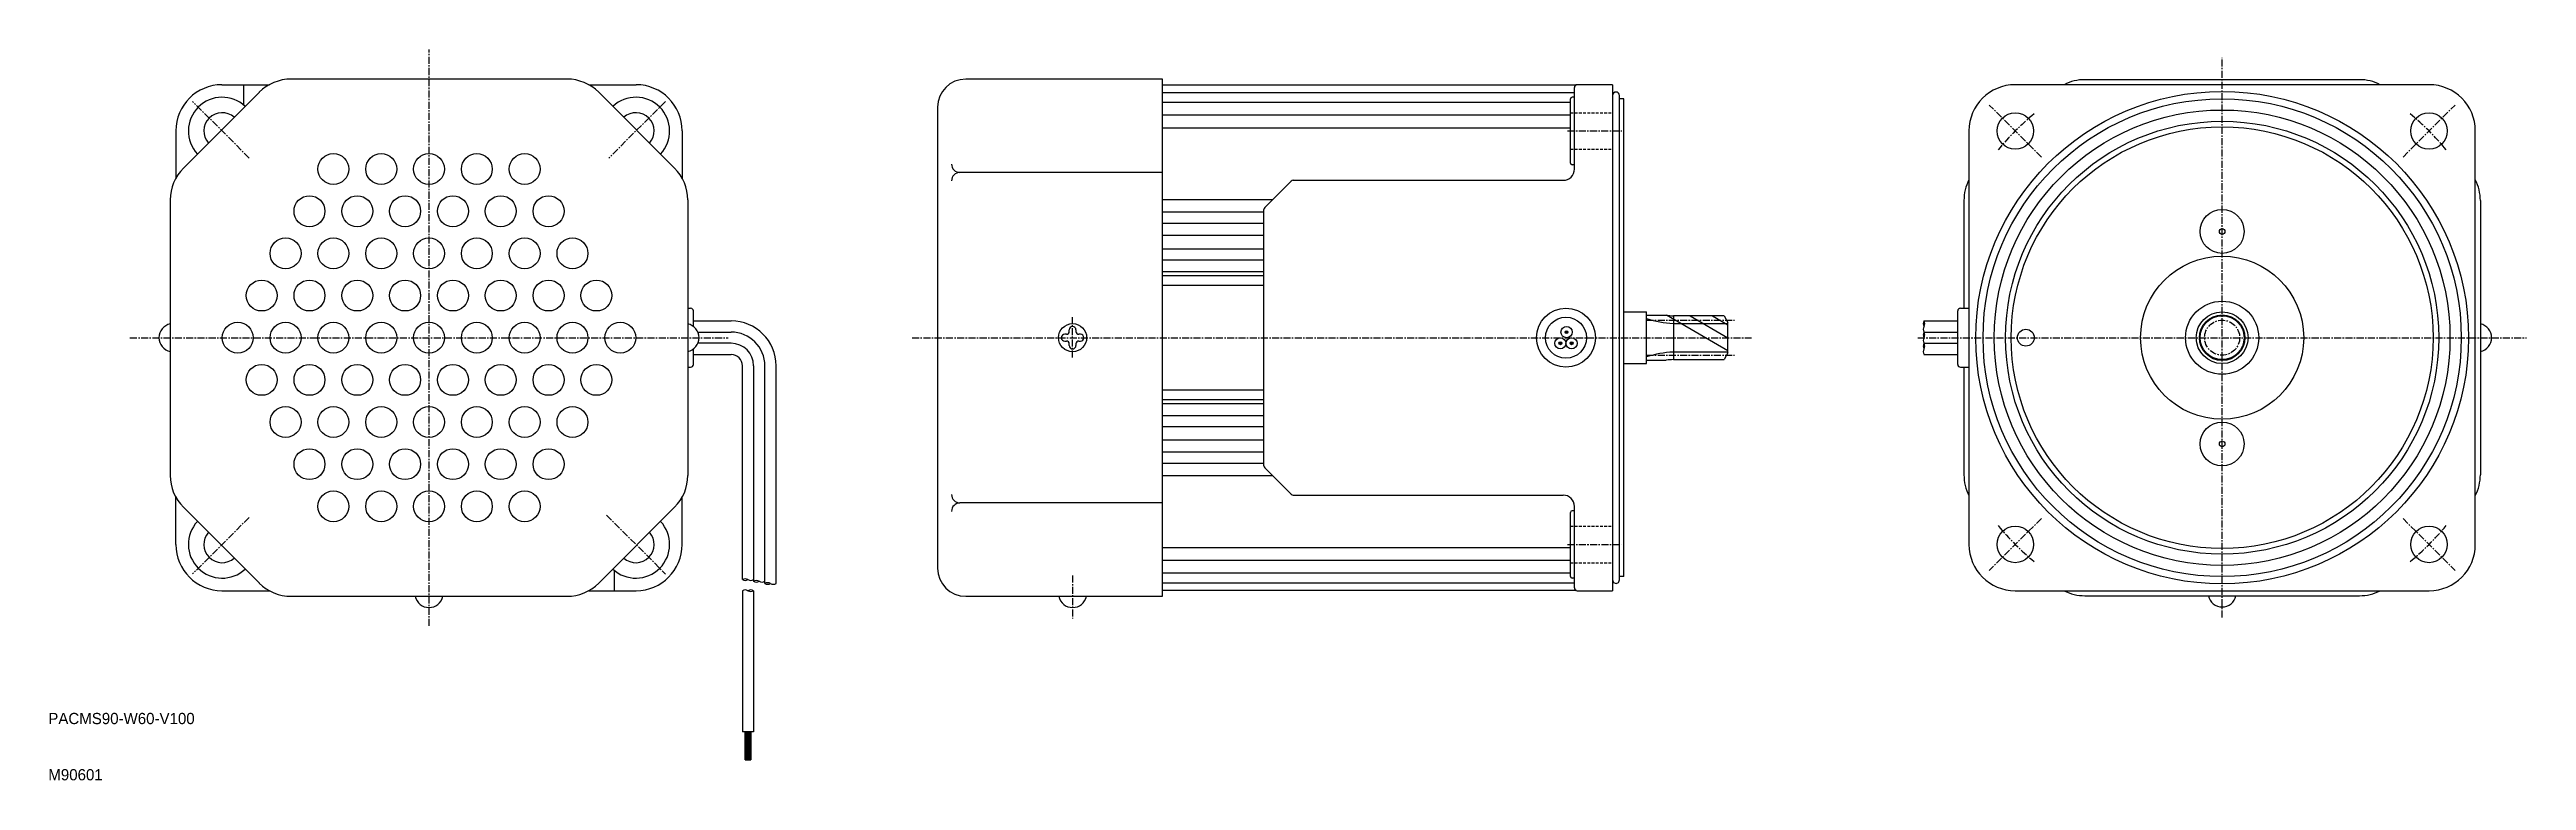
# Model space of a CAD drawing. Extents: x -265 to 175, y -46 to 84.
import ezdxf

# ---------------------------------------------------------------- set-up
doc = ezdxf.new("R2010")
doc.units = 0
doc.linetypes.add('CENTER', pattern=[2, 1.25, -0.25, 0.25, -0.25])
doc.linetypes.add('DASHED', pattern=[0.75, 0.5, -0.25])
doc.layers.get('0').update_dxf_attribs({"linetype": 'CONTINUOUS'})
doc.layers.add('CENTER', color=1, linetype='CENTER')

msp = doc.modelspace()

# ---------------------------------------------------------------- linework, layer by layer
at = {"color": 7, "linetype": 'CONTINUOUS'}
for p, q in [((-227.53, 76.65), (-241.02, 63.15)), ((-234.17, 77.99), (-225.75, 77.99)), ((-230.37, 77.99), (-230.37, 74.4)), ((-172.86, 78.99), (-221.88, 78.99)), ((-168.99, 77.99), (-160.57, 77.99)), ((-153.71, 63.15), (-167.2, 76.65)), ((-66.97, 78.99), (-101.97, 78.99)), ((-66.97, -13.01), (-66.97, 78.99)), ((-66.97, 77.97), (6.59, 77.97)), ((-66.97, 76.63), (6.23, 76.63)), ((5.53, 73.01), (5.53, 75.46)), ((6.23, 75.76), (5.83, 75.76)), ((6.23, 62.99), (6.23, 77.49)), ((13.03, 77.99), (6.73, 77.99)), ((13.03, 77.99), (13.03, -12.01)), ((14.23, -10.11), (14.23, 76.09)), ((15.03, 75.49), (14.23, 75.49)), ((15.03, -9.51), (15.03, 75.49)), ((158.17, 77.99), (84.57, 77.99)), ((145.78, 78.89), (96.97, 78.89)), ((-106.97, 73.99), (-106.97, -8.01)), ((5.53, 74.83), (-66.97, 74.83)), ((5.53, 72.57), (-66.97, 72.57)), ((5.53, 66.51), (5.53, 73.01)), ((-242.37, 69.79), (-242.37, 61.37)), ((-152.37, 69.79), (-152.37, 61.37)), ((-66.97, 70.35), (5.53, 70.35)), ((5.53, 64.06), (5.53, 66.51)), ((76.37, 69.79), (76.37, -3.81)), ((166.37, -3.81), (166.37, 69.79)), ((-66.97, 62.38), (-102.99, 62.38)), ((6.23, 63.76), (5.83, 63.76)), ((-243.37, 57.5), (-243.37, 8.48)), ((-151.37, 57.5), (-151.37, 8.48)), ((-66.97, 57.57), (-47.39, 57.57)), ((-44.12, 60.84), (-48.82, 56.14)), ((-43.76, 60.99), (4.23, 60.99)), ((75.47, 57.4), (75.47, 38.24)), ((167.27, 57.4), (167.27, 8.58)), ((-48.97, 55.3), (-66.97, 55.3)), ((-48.97, 53.28), (-66.97, 53.28)), ((-48.97, 10.2), (-48.97, 55.78)), ((-48.97, 51.15), (-66.97, 51.15)), ((-48.97, 48.76), (-66.97, 48.76)), ((-48.97, 46.81), (-66.97, 46.81)), ((-66.97, 44.74), (-48.97, 44.74)), ((-66.97, 44.07), (-48.97, 44.07)), ((-66.97, 42.31), (-48.97, 42.31)), ((-151.37, 38.24), (-150.87, 38.24)), ((-150.37, 34.99), (-150.37, 37.74)), ((-150.37, 35.99), (-143.67, 35.99)), ((15.03, 37.59), (19.03, 37.59)), ((19.03, 28.39), (19.03, 37.59)), ((19.03, 36.99), (22.55, 36.99)), ((32.83, 36.89), (23.83, 36.89)), ((23.83, 36.89), (23.83, 29.09)), ((32.83, 36.89), (33.53, 35.67)), ((33.53, 30.3), (33.53, 35.67)), ((68.37, 35.99), (74.37, 35.99)), ((74.37, 28.24), (74.37, 37.74)), ((74.87, 38.24), (76.37, 38.24)), ((-150.37, 28.24), (-150.37, 30.99)), ((-149.58, 33.99), (-143.67, 33.99)), ((-143.67, 31.99), (-149.58, 31.99)), ((-84.07, 33.59), (-84.37, 33.59)), ((-84.37, 32.39), (-84.07, 32.39)), ((-83.57, 34.09), (-83.57, 34.39)), ((-83.57, 31.59), (-83.57, 31.89)), ((-82.37, 34.39), (-82.37, 34.09)), ((-82.37, 31.89), (-82.37, 31.59)), ((-81.57, 33.59), (-81.87, 33.59)), ((-81.87, 32.39), (-81.57, 32.39)), ((68.37, 33.99), (74.37, 33.99)), ((68.37, 31.99), (74.37, 31.99)), ((-151.37, 27.74), (-150.87, 27.74)), ((-150.37, 29.99), (-143.67, 29.99)), ((-141.67, -10.05), (-141.67, 27.99)), ((-139.67, 27.99), (-139.67, -10.35)), ((-137.67, -10.72), (-137.67, 27.99)), ((-135.67, -10.72), (-135.67, 27.99)), ((15.03, 28.39), (19.03, 28.39)), ((19.03, 28.99), (22.55, 28.99)), ((23.83, 29.09), (32.83, 29.09)), ((33.53, 30.3), (32.83, 29.09)), ((68.37, 29.99), (74.37, 29.99)), ((74.87, 27.74), (76.37, 27.74)), ((75.47, 27.74), (75.47, 8.55)), ((-48.97, 23.67), (-66.97, 23.67)), ((-48.97, 21.91), (-66.97, 21.91)), ((-48.97, 21.24), (-66.97, 21.24)), ((-66.97, 19.17), (-48.97, 19.17)), ((-66.97, 17.22), (-48.97, 17.22)), ((-66.97, 14.82), (-48.97, 14.82)), ((-66.97, 12.7), (-48.97, 12.7)), ((-66.97, 10.68), (-48.97, 10.68)), ((-48.82, 9.84), (-44.12, 5.14)), ((-242.37, -3.81), (-242.37, 4.61)), ((-152.37, -3.81), (-152.37, 4.61)), ((-47.39, 8.41), (-66.97, 8.41)), ((-43.76, 4.99), (4.23, 4.99)), ((-241.02, 2.82), (-227.53, -10.67)), ((-167.2, -10.67), (-153.71, 2.82)), ((-66.97, 3.6), (-102.99, 3.6)), ((5.53, -0.53), (5.53, 1.92)), ((6.23, 2.22), (5.83, 2.22)), ((6.23, -11.51), (6.23, 2.99)), ((5.53, -4.37), (-66.97, -4.37)), ((5.53, -7.03), (5.53, -0.53)), ((-164.37, -12.01), (-164.37, -8.43)), ((-66.97, -6.59), (5.53, -6.59)), ((5.53, -9.48), (5.53, -7.03)), ((-234.17, -12.01), (-225.75, -12.01)), ((-221.88, -13.01), (-172.86, -13.01)), ((-168.99, -12.01), (-160.57, -12.01)), ((-141.67, -12.02), (-141.67, -37.11)), ((-139.67, -12.02), (-139.67, -37.11)), ((-101.97, -13.01), (-66.97, -13.01)), ((-66.97, -8.85), (5.53, -8.85)), ((6.23, -10.65), (-66.97, -10.65)), ((6.59, -11.99), (-66.97, -11.99)), ((6.23, -9.78), (5.83, -9.78)), ((6.73, -12.01), (13.03, -12.01)), ((15.03, -9.51), (14.23, -9.51)), ((84.57, -12.01), (158.17, -12.01)), ((96.97, -12.91), (145.78, -12.91)), ((-139.67, -37.11), (-141.67, -37.11)), ((-141.17, -42.11), (-141.17, -37.11)), ((-140.17, -37.11), (-140.17, -42.11)), ((-141.17, -42.11), (-140.17, -42.11)), ((-140.18, -42.11), (-140.17, -42.1))]:
    msp.add_line(p, q, dxfattribs=at)
at = {"color": 3, "linetype": 'DASHED'}
for p, q in [((5.53, 73.01), (13.03, 73.01)), ((5.53, 66.51), (13.03, 66.51)), ((5.53, -0.53), (13.03, -0.53)), ((5.53, -7.03), (13.03, -7.03))]:
    msp.add_line(p, q, dxfattribs=at)
at = {"color": 3, "linetype": 'CONTINUOUS'}
for p, q in [((33.53, 30.68), (22.61, 36.98)), ((23.83, 35.54), (33.53, 35.54)), ((26.78, 36.89), (33.53, 32.99)), ((30.78, 36.89), (33.53, 35.3)), ((33.53, 30.44), (23.83, 30.44)), ((-141.17, -37.16), (-141.12, -37.11)), ((-141.17, -37.3), (-140.98, -37.11)), ((-141.17, -37.44), (-140.84, -37.11)), ((-141.17, -37.58), (-140.7, -37.11)), ((-141.17, -37.72), (-140.56, -37.11)), ((-141.17, -37.86), (-140.42, -37.11)), ((-141.17, -38), (-140.27, -37.11)), ((-141.17, -38.15), (-140.17, -37.15)), ((-141.17, -38.29), (-140.17, -37.29)), ((-141.17, -38.43), (-140.17, -37.43)), ((-141.17, -38.57), (-140.17, -37.57)), ((-141.17, -38.71), (-140.17, -37.71)), ((-141.17, -38.85), (-140.17, -37.85)), ((-141.17, -38.99), (-140.17, -37.99)), ((-141.17, -39.14), (-140.17, -38.14)), ((-141.17, -39.28), (-140.17, -38.28)), ((-141.17, -39.42), (-140.17, -38.42)), ((-141.17, -39.56), (-140.17, -38.56)), ((-141.17, -39.7), (-140.17, -38.7)), ((-141.17, -39.84), (-140.17, -38.84)), ((-141.17, -39.98), (-140.17, -38.98)), ((-141.17, -40.13), (-140.17, -39.13)), ((-141.17, -40.27), (-140.17, -39.27)), ((-141.17, -40.41), (-140.17, -39.41)), ((-141.17, -40.55), (-140.17, -39.55)), ((-141.17, -40.69), (-140.17, -39.69)), ((-141.17, -40.83), (-140.17, -39.83)), ((-141.17, -40.97), (-140.17, -39.97)), ((-141.17, -41.12), (-140.17, -40.12)), ((-141.17, -41.26), (-140.17, -40.26)), ((-141.17, -41.4), (-140.17, -40.4)), ((-141.17, -41.54), (-140.17, -40.54)), ((-141.17, -41.68), (-140.17, -40.68)), ((-141.17, -41.82), (-140.17, -40.82)), ((-141.17, -41.96), (-140.17, -40.96)), ((-141.17, -42.11), (-140.17, -41.11)), ((-141.03, -42.11), (-140.17, -41.25)), ((-140.89, -42.11), (-140.17, -41.39)), ((-140.75, -42.11), (-140.17, -41.53)), ((-140.61, -42.11), (-140.17, -41.67)), ((-140.47, -42.11), (-140.17, -41.81)), ((-140.32, -42.11), (-140.17, -41.95))]:
    msp.add_line(p, q, dxfattribs=at)
at = {"color": 7, "linetype": 'CONTINUOUS'}
for centre, radius in [((121.37, 32.99), 43.8), ((121.37, 32.99), 42.5), ((121.37, 32.99), 40.5), ((84.6, 69.76), 3.25), ((121.37, 32.99), 38.5), ((121.37, 32.99), 37.5), ((158.14, 69.76), 3.25), ((-214.37, 62.99), 2.75), ((-205.87, 62.99), 2.75), ((-197.37, 62.99), 2.75), ((-188.87, 62.99), 2.75), ((-180.37, 62.99), 2.75), ((-218.62, 55.49), 2.75), ((-210.12, 55.49), 2.75), ((-201.62, 55.49), 2.75), ((-193.12, 55.49), 2.75), ((-184.62, 55.49), 2.75), ((-176.12, 55.49), 2.75), ((121.37, 51.89), 3.9), ((-222.87, 47.99), 2.75), ((-214.37, 47.99), 2.75), ((-205.87, 47.99), 2.75), ((-197.37, 47.99), 2.75), ((-188.87, 47.99), 2.75), ((-180.37, 47.99), 2.75), ((-171.87, 47.99), 2.75), ((121.37, 51.89), 0.5), ((121.37, 32.99), 14.5), ((-227.12, 40.49), 2.75), ((-218.62, 40.49), 2.75), ((-210.12, 40.49), 2.75), ((-201.62, 40.49), 2.75), ((-193.12, 40.49), 2.75), ((-184.62, 40.49), 2.75), ((-176.12, 40.49), 2.75), ((-167.62, 40.49), 2.75), ((-231.37, 32.99), 2.75), ((-222.87, 32.99), 2.75), ((-214.37, 32.99), 2.75), ((-205.87, 32.99), 2.75), ((-197.37, 32.99), 2.75), ((-188.87, 32.99), 2.75), ((-180.37, 32.99), 2.75), ((-171.87, 32.99), 2.75), ((-163.37, 32.99), 2.75), ((-82.97, 32.99), 2.5), ((4.73, 32.99), 5.25), ((4.73, 32.99), 3.65), ((121.37, 32.99), 6.5), ((121.37, 32.99), 4.6), ((121.37, 32.99), 4.05), ((121.37, 32.99), 3.9), ((3.73, 31.99), 1), ((3.73, 31.99), 0.25), ((3.73, 31.99), 0.2), ((3.73, 31.99), 0.15), ((3.73, 31.99), 0.1), ((4.83, 33.99), 1), ((4.83, 33.99), 0.25), ((4.83, 33.99), 0.2), ((4.83, 33.99), 0.15), ((4.83, 33.99), 0.1), ((5.73, 31.99), 1), ((5.73, 31.99), 0.25), ((5.73, 31.99), 0.2), ((5.73, 31.99), 0.15), ((5.73, 31.99), 0.1), ((86.47, 32.99), 1.5), ((-227.12, 25.49), 2.75), ((-218.62, 25.49), 2.75), ((-210.12, 25.49), 2.75), ((-201.62, 25.49), 2.75), ((-193.12, 25.49), 2.75), ((-184.62, 25.49), 2.75), ((-176.12, 25.49), 2.75), ((-167.62, 25.49), 2.75), ((-222.87, 17.99), 2.75), ((-214.37, 17.99), 2.75), ((-205.87, 17.99), 2.75), ((-197.37, 17.99), 2.75), ((-188.87, 17.99), 2.75), ((-180.37, 17.99), 2.75), ((-171.87, 17.99), 2.75), ((121.37, 14.09), 3.9), ((-218.62, 10.49), 2.75), ((-210.12, 10.49), 2.75), ((-201.62, 10.49), 2.75), ((-193.12, 10.49), 2.75), ((-184.62, 10.49), 2.75), ((-176.12, 10.49), 2.75), ((121.37, 14.09), 0.5), ((-214.37, 2.99), 2.75), ((-205.87, 2.99), 2.75), ((-197.37, 2.99), 2.75), ((-188.87, 2.99), 2.75), ((-180.37, 2.99), 2.75), ((84.6, -3.78), 3.25), ((158.14, -3.78), 3.25)]:
    msp.add_circle(centre, radius, dxfattribs=at)
for centre, radius, start, end in [((-234.17, 69.79), 8.2, 90, 180), ((-234.14, 69.76), 6, 46.911, 223.089), ((-221.88, 70.99), 8, 90, 135), ((-172.86, 70.99), 8, 45, 90), ((-160.6, 69.76), 6, 316.911, 133.089), ((-160.57, 69.79), 8.2, 0, 90), ((-101.97, 73.99), 5, 89.9989, 179.9989), ((5.83, 75.46), 0.3, 90, 180), ((6.73, 77.49), 0.5, 90, 180), ((13.63, 76.09), 0.6, 0, 180), ((84.57, 69.79), 8.2, 90, 180), ((96.97, 70.89), 8, 90, 117.4392), ((145.78, 70.89), 8, 62.5608, 90), ((158.17, 69.79), 8.2, 0, 90), ((-234.14, 69.76), 3.25, 48.5295, 221.4705), ((-160.6, 69.76), 3.25, 318.5295, 131.4705), ((-235.37, 57.5), 8, 135, 180), ((-159.37, 57.5), 8, 0, 45), ((-102.99, 63.88), 1.5, 180, 270), ((-102.99, 60.88), 1.5, 90, 180), ((4.23, 62.99), 2, 270, 0), ((5.83, 64.06), 0.3, 180, 270), ((-43.76, 60.49), 0.5, 90, 135), ((83.47, 57.4), 8, 152.5607, 180), ((159.27, 57.4), 8, 0, 27.439), ((-48.47, 55.78), 0.5, 135, 180), ((-242.87, 32.99), 2.5, 101.5374, 258.4631), ((-151.87, 32.99), 2.5, 281.5369, 78.4626), ((-150.87, 37.74), 0.5, 0, 90), ((-143.67, 27.99), 8, 0, 90), ((24.62, 54.71), 17.84, 263.3489, 267.4587), ((69.24, 35.49), 1, 150, 210), ((67.51, 35.49), 1, 330, 30), ((74.87, 37.74), 0.5, 90, 180), ((166.77, 32.99), 2.5, 281.5369, 78.4631), ((-143.67, 27.99), 6, 0, 90), ((-143.67, 27.99), 4, 0, 90), ((-84.37, 32.99), 0.6, 90, 270), ((-84.07, 34.09), 0.5, 270, 0), ((-84.07, 31.89), 0.5, 0, 90), ((-82.97, 34.39), 0.6, 0, 180), ((-82.97, 31.59), 0.6, 180, 0), ((-81.87, 34.09), 0.5, 180, 270), ((-81.87, 31.89), 0.5, 90, 180), ((-81.57, 32.99), 0.6, 270, 90), ((69.24, 34.49), 1, 150, 210), ((69.24, 33.49), 1, 150, 210), ((69.24, 32.49), 1, 150, 210), ((69.24, 31.49), 1, 150, 210), ((69.24, 30.49), 1, 150, 210), ((67.51, 33.49), 1, 330, 30), ((67.51, 31.49), 1, 330, 30), ((-150.87, 28.24), 0.5, 270, 0), ((-143.67, 27.99), 2, 0, 90), ((24.62, 11.27), 17.84, 92.5413, 96.6511), ((74.87, 28.24), 0.5, 180, 270), ((-48.47, 10.2), 0.5, 180, 225), ((-235.37, 8.48), 8, 180, 225), ((-159.37, 8.48), 8, 315, 0), ((-102.99, 5.1), 1.5, 180, 270), ((-43.76, 5.49), 0.5, 225, 270), ((4.23, 2.99), 2, 0, 90), ((83.47, 8.58), 8, 180, 207.439), ((159.27, 8.58), 8, 332.561, 0), ((-234.14, -3.78), 6, 136.911, 313.089), ((-160.6, -3.78), 6, 226.911, 43.089), ((-102.99, 2.1), 1.5, 90, 180), ((5.83, 1.92), 0.3, 90, 180), ((-234.17, -3.81), 8.2, 180, 270), ((-234.14, -3.78), 3.25, 138.5295, 311.4705), ((-160.6, -3.78), 3.25, 228.5295, 41.4705), ((-160.57, -3.81), 8.2, 270, 0), ((84.57, -3.81), 8.2, 180, 270), ((158.17, -3.81), 8.2, 270, 0), ((-101.97, -8.01), 5, 180, 270), ((-221.88, -5.01), 8, 225, 270), ((-197.37, -12.51), 2.5, 191.5369, 348.4631), ((-172.86, -5.01), 8, 270, 315), ((-141.17, -10.91), 1, 60.0042, 120.0057), ((-141.17, -9.18), 1, 239.9993, 300.0007), ((-141.17, -12.89), 1, 59.9993, 120.0007), ((-140.17, -9.18), 1, 239.9993, 300.0007), ((-140.17, -12.89), 1, 59.9993, 120.0007), ((-140.17, -11.16), 1, 239.9993, 300.0007), ((-139.17, -11.21), 1, 59.9993, 120.0057), ((-139.17, -9.48), 1, 239.9993, 300.0007), ((-138.17, -9.48), 1, 239.9993, 300.0007), ((-137.17, -11.59), 1, 59.9993, 120.0007), ((-137.17, -9.86), 1, 239.9993, 300.0007), ((-136.17, -9.86), 1, 239.9993, 300.0007), ((-82.97, -12.51), 2.5, 191.5369, 348.4631), ((5.83, -9.48), 0.3, 180, 270), ((6.73, -11.51), 0.5, 180, 270), ((13.63, -10.11), 0.6, 179.9905, 0), ((96.97, -4.91), 8, 242.5608, 270), ((121.37, -12.41), 2.5, 191.5369, 348.4631), ((145.78, -4.91), 8, 270, 297.4392)]:
    msp.add_arc(centre, radius, start, end, dxfattribs=at)
at = {"color": 3, "linetype": 'CONTINUOUS'}
for centre, start, end in [((24.62, 53.36), 251.7329, 267.4587), ((24.62, 12.62), 92.5413, 108.2671)]:
    msp.add_arc(centre, 17.84, start, end, dxfattribs=at)
at = {"layer": 'CENTER', "color": 1, "linetype": 'CENTER'}
for p, q in [((-197.37, -18.28), (-197.37, 84.26)), ((121.37, -16.77), (121.37, 82.75)), ((-229.32, 64.94), (-239.39, 75.01)), ((-155.35, 75.01), (-165.41, 64.94)), ((89.23, 65.13), (79.98, 74.38)), ((153.52, 65.13), (162.77, 74.38)), ((5, 69.76), (14.67, 69.76)), ((-82.97, 29.44), (-82.97, 36.66)), ((19.03, 36.11), (34.66, 36.11)), ((-250.54, 32.99), (-144.2, 32.99)), ((-111.49, 32.99), (37.73, 32.99)), ((67.28, 32.99), (175.46, 32.99)), ((19.03, 29.87), (34.66, 29.87)), ((-229.32, 1.03), (-239.39, -9.03)), ((-165.8, 1.42), (-155.32, -9.06)), ((89.23, 0.85), (79.98, -8.41)), ((153.52, 0.85), (162.77, -8.41)), ((5.02, -3.78), (14.54, -3.78)), ((-82.97, -9.33), (-82.97, -16.95))]:
    msp.add_line(p, q, dxfattribs=at)
msp.add_circle((121.37, 32.99), 3.12, dxfattribs=at)
for start, end in [(130, 140), (40, 50), (220, 230), (310, 320)]:
    msp.add_arc((121.37, 32.99), 52, start, end, dxfattribs=at)

# ---------------------------------------------------------------- texts
at = {"color": 7, "linetype": 'CONTINUOUS'}
for s, p in [('PACMS90-W60-V100', (-265.04, -35.75)), ('M90601', (-265.04, -45.75))]:
    msp.add_text(s, height=2, dxfattribs=at).set_placement(p)

doc.saveas('drawing.dxf')
